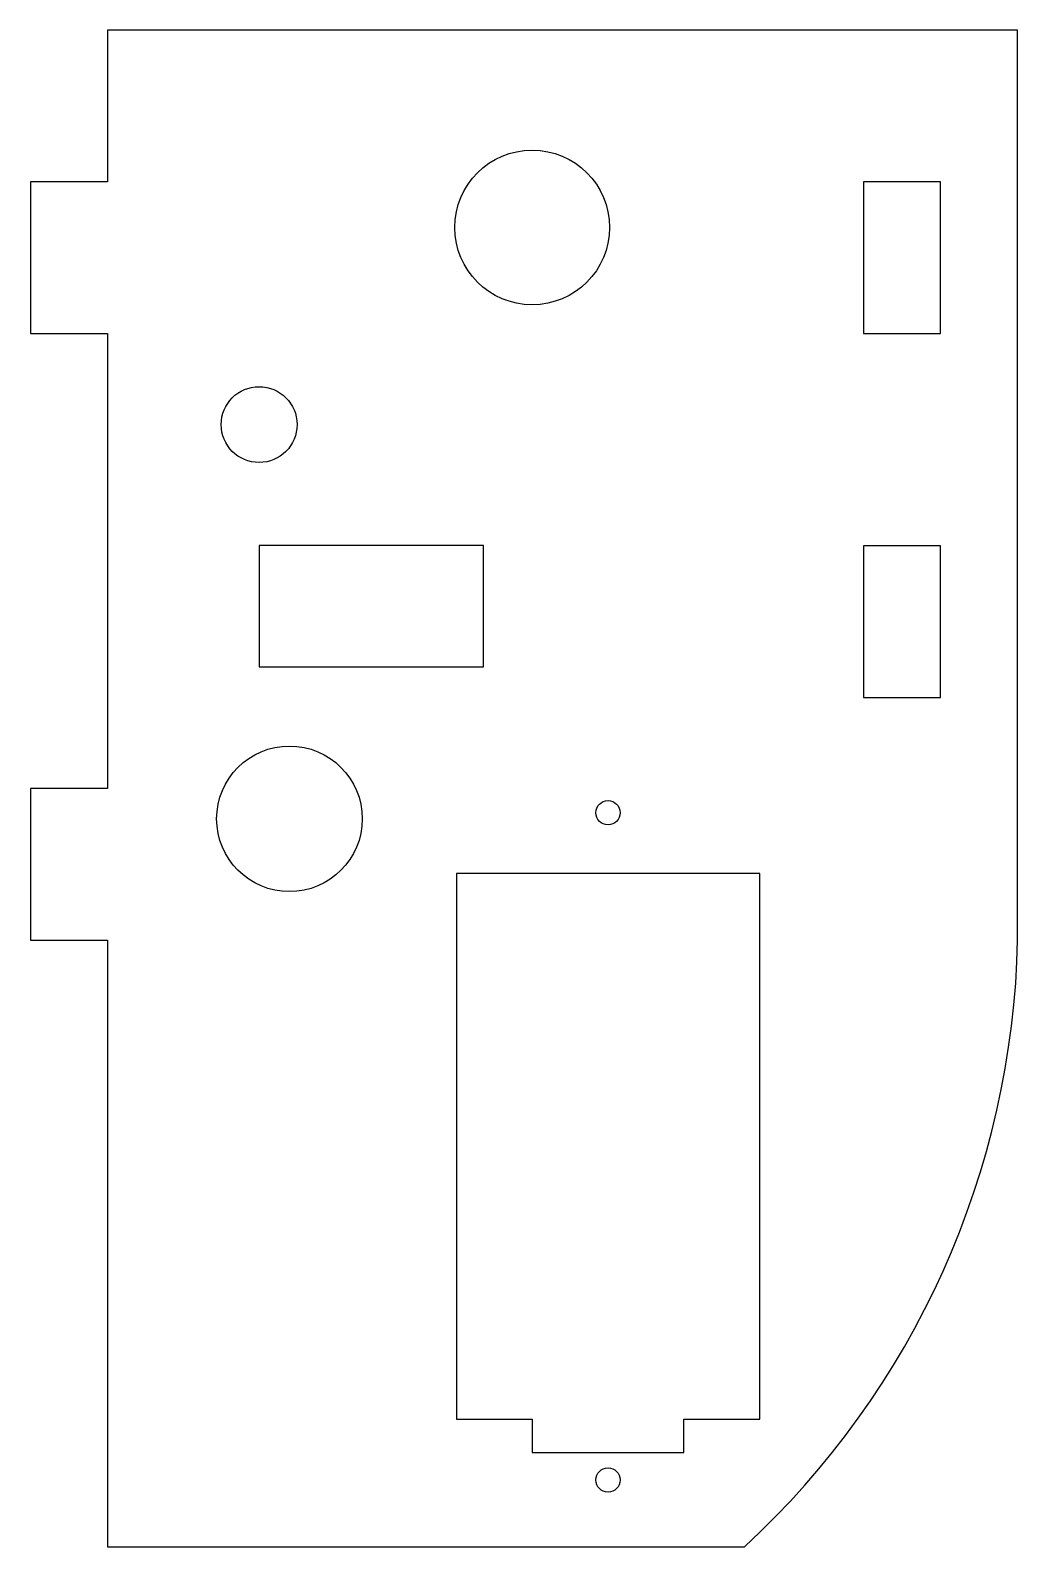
# Model space of a CAD drawing. Extents: x -0.88 to 0.75, y -1.25 to 1.25.
import ezdxf

# ---------------------------------------------------------------- set-up
doc = ezdxf.new("R2010")
doc.units = 0
doc.header["$MEASUREMENT"] = 0
doc.layers.get('0').update_dxf_attribs({"linetype": 'CONTINUOUS'})

msp = doc.modelspace()

# ---------------------------------------------------------------- linework, layer by layer
at = {"color": 7, "linetype": 'CONTINUOUS'}
for p, q in [((-0.75, 1.25), (-0.75, 1)), ((0.75, 1.25), (-0.75, 1.25)), ((0.75, -0.25), (0.75, 1.25)), ((-0.877, 1), (-0.877, 0.75)), ((-0.75, 1), (-0.877, 1)), ((0.496, 1), (0.496, 0.75)), ((0.623, 1), (0.496, 1)), ((0.623, 0.75), (0.623, 1)), ((-0.877, 0.75), (-0.75, 0.75)), ((-0.75, 0.75), (-0.75, 0)), ((0.496, 0.75), (0.623, 0.75)), ((-0.5, 0.4004), (-0.5, 0.2004)), ((-0.13, 0.4004), (-0.5, 0.4004)), ((-0.13, 0.2004), (-0.13, 0.4004)), ((0.496, 0.4), (0.496, 0.15)), ((0.623, 0.4), (0.496, 0.4)), ((0.623, 0.15), (0.623, 0.4)), ((-0.5, 0.2004), (-0.13, 0.2004)), ((0.496, 0.15), (0.623, 0.15)), ((-0.877, 0), (-0.877, -0.25)), ((-0.75, 0), (-0.877, 0)), ((0.325, -0.14), (-0.175, -0.14)), ((-0.175, -0.14), (-0.175, -1.04)), ((0.325, -1.04), (0.325, -0.14)), ((-0.877, -0.25), (-0.75, -0.25)), ((-0.75, -0.25), (-0.75, -1.25)), ((-0.175, -1.04), (-0.05, -1.04)), ((-0.05, -1.04), (-0.05, -1.095)), ((0.2, -1.095), (0.2, -1.04)), ((0.2, -1.04), (0.325, -1.04)), ((-0.05, -1.095), (0.2, -1.095)), ((-0.75, -1.25), (0.3, -1.25))]:
    msp.add_line(p, q, dxfattribs=at)
for centre, radius in [((-0.05, 0.925), 0.1275), ((-0.5, 0.6), 0.0625), ((-0.45, -0.05), 0.12), ((0.075, -0.04), 0.02), ((0.075, -1.14), 0.02)]:
    msp.add_circle(centre, radius, dxfattribs=at)
msp.add_arc((-0.6497, -0.2214), 1.4, 312.7158, 358.8287, dxfattribs=at)

doc.saveas('drawing.dxf')
